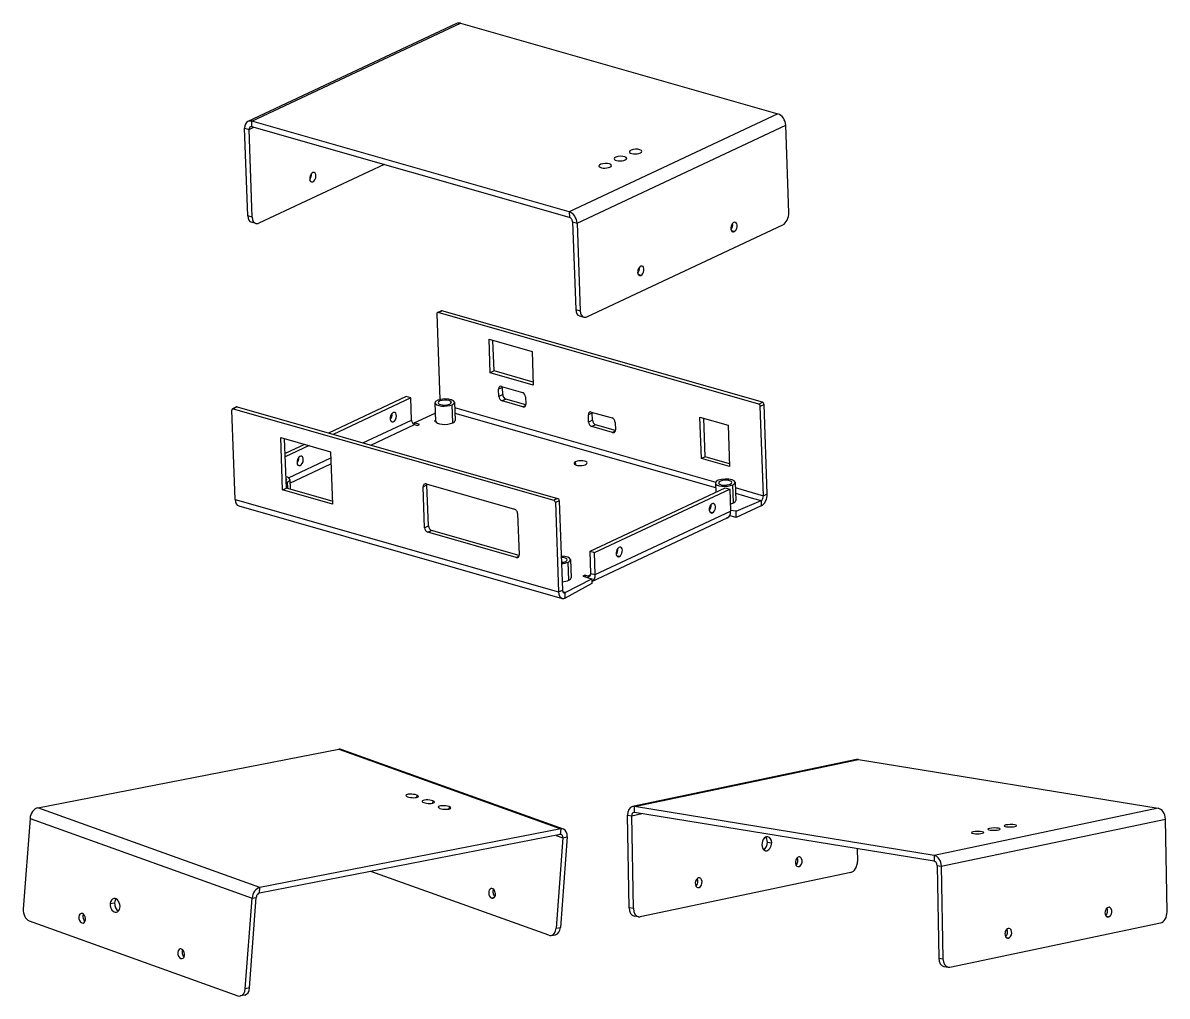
# Model space of a CAD drawing. Header units: millimetres. Extents: x 15 to 627, y 19 to 461.
# Drawn here: x 15 to 307.2, y 212.2 to 460.6 of the extents above; entities that cross this region are included whole.
import ezdxf

# ---------------------------------------------------------------- set-up
doc = ezdxf.new("R2010")
doc.units = ezdxf.units.MM
doc.header["$MEASUREMENT"] = 0
doc.layers.get('0').update_dxf_attribs({"linetype": 'CONTINUOUS'})
for name, color, linetype in [('VIEW', 7, 'CONTINUOUS'), ('VIEW001', 7, 'CONTINUOUS'), ('VIEW013', 7, 'CONTINUOUS'), ('VIEW014', 7, 'CONTINUOUS')]:
    doc.layers.add(name, color=color, linetype=linetype)

msp = doc.modelspace()

# ---------------------------------------------------------------- linework, layer by layer
at = {"linetype": 'ByBlock'}
for p, q in [((114.93, 358.484), (120.293, 360.984)), ((120.365, 358.957), (120.044, 358.929)), ((197.092, 335.927), (195.668, 336.161)), ((197.092, 335.927), (203.478, 338.674)), ((203.527, 337.282), (197.092, 334.368)), ((197.092, 334.368), (195.478, 334.743)), ((197.092, 334.368), (197.092, 335.927)), ((153.428, 315.185), (160.277, 318.696)), ((159.283, 319.371), (159.297, 318.976)), ((160.277, 318.696), (160.234, 317.472)), ((160.234, 317.472), (153.477, 313.794))]:
    msp.add_line(p, q, dxfattribs=at)
for p in [(120.293, 360.984), (194.842, 334.24), (159.297, 318.976), (159.297, 318.976)]:
    msp.add_point(p, dxfattribs=at)
at = {"layer": 'VIEW'}
for p, q in [((125.735, 460.431), (72.451, 435.426)), ((73.431, 435.482), (126.715, 460.488)), ((126.715, 460.488), (207.801, 437.346)), ((73.481, 434.09), (73.431, 435.482)), ((154.518, 412.34), (73.431, 435.482)), ((207.801, 437.346), (154.518, 412.34)), ((72.4, 411.349), (71.608, 433.706)), ((71.608, 433.706), (72.751, 433.38)), ((72.751, 433.38), (73.968, 433.951)), ((73.543, 411.023), (72.751, 433.38)), ((154.567, 410.949), (73.481, 434.09)), ((156.505, 409.477), (209.788, 434.483)), ((210.58, 412.126), (209.788, 434.483)), ((107.209, 424.464), (75.242, 409.462)), ((154.518, 412.34), (154.567, 410.949)), ((73.543, 411.023), (72.4, 411.349)), ((74.474, 409.377), (73.331, 409.704)), ((155.362, 409.804), (156.505, 409.477)), ((155.362, 409.804), (156.154, 387.446)), ((156.505, 409.477), (157.297, 387.12)), ((158.996, 385.56), (209.046, 409.048)), ((196.617, 407.318), (195.929, 407.514)), ((172.82, 396.15), (172.132, 396.346)), ((156.154, 387.446), (157.297, 387.12)), ((157.084, 385.801), (158.227, 385.475))]:
    msp.add_line(p, q, dxfattribs=at)
for centre, major_axis, ratio, start_param, end_param in [((126.797, 458.168), (-1.062, 2.263), 0.699831, 5.73556, 6.2831853), ((73.514, 433.162), (-1.062, 2.263), 0.699831, 0, 1.02318), ((73.514, 433.162), (-1.062, 2.263), 0.699831, 5.73556, 6.2831853), ((207.883, 435.027), (1.062, -2.263), 0.699831, -5.26001, -3.68921), ((73.514, 433.162), (-0.425, 0.905), 0.699831, 0, 1.02318), ((73.514, 433.162), (-0.425, 0.905), 0.699831, 5.73556, 6.2831853), ((167.566, 425.941), (1.599, 0.057), 0.37191, 0, 3.14159), ((171.446, 427.762), (1.599, 0.057), 0.37191, 0, 3.14159), ((171.446, 427.762), (1.599, 0.057), 0.37191, 3.14159, 5.56638), ((171.446, 427.762), (1.599, 0.057), 0.37191, 5.56638, 6.2831853), ((163.686, 424.12), (1.599, 0.057), 0.37191, 0, 3.14159), ((163.686, 424.12), (1.599, 0.057), 0.37191, 3.14159, 5.56638), ((163.686, 424.12), (1.599, 0.057), 0.37191, 5.56638, 6.2831853), ((167.566, 425.941), (1.599, 0.057), 0.37191, 3.14159, 5.56638), ((167.566, 425.941), (1.599, 0.057), 0.37191, 5.56638, 6.2831853), ((89.026, 421.212), (0.343, 1.202), 0.609852, -5.79471, -3.14159), ((87.882, 421.538), (0.343, 1.202), 0.609852, -2.24739, -0.894205), ((89.026, 421.212), (0.343, 1.202), 0.609852, -3.14159, 0), ((89.026, 421.212), (0.343, 1.202), 0.609852, 0, 0.4884753), ((154.6, 410.021), (1.062, -2.263), 0.699831, -5.26001, -3.68921), ((208.963, 411.367), (0.686, 2.404), 0.609852, -2.65312, -1.08232), ((74.017, 412.108), (0.686, 2.404), 0.609852, -4.22392, -3.14159), ((75.16, 411.781), (0.686, 2.404), 0.609852, -4.22392, -3.14159), ((75.16, 411.781), (0.686, 2.404), 0.609852, -3.14159, -2.65312), ((154.6, 410.021), (0.425, -0.905), 0.699831, -5.26001, -3.68921), ((196.575, 408.477), (-0.343, -1.202), 0.609852, 3.14159, 6.2831853), ((195.432, 408.803), (-0.343, -1.202), 0.609852, 0.894205, 2.24739), ((196.575, 408.477), (-0.343, -1.202), 0.609852, 0.488473, 3.14159), ((196.575, 408.477), (-0.343, -1.202), 0.609852, 0, 0.488473), ((172.779, 397.31), (-0.343, -1.202), 0.609852, 3.14159, 6.2831853), ((171.636, 397.636), (-0.343, -1.202), 0.609852, 0.894205, 2.24739), ((172.779, 397.31), (-0.343, -1.202), 0.609852, 0.488473, 3.14159), ((172.779, 397.31), (-0.343, -1.202), 0.609852, 0, 0.488473), ((157.77, 388.205), (0.686, 2.404), 0.609852, -4.22392, -3.14159), ((158.914, 387.879), (0.686, 2.404), 0.609852, -4.22392, -3.14159), ((158.914, 387.879), (0.686, 2.404), 0.609852, -3.14159, -2.65312)]:
    msp.add_ellipse(centre, major_axis=major_axis, ratio=ratio, start_param=start_param, end_param=end_param, dxfattribs=at)
at = {"layer": 'VIEW001'}
for p, q in [((120.673, 386.303), (121.447, 364.451)), ((120.842, 386.647), (121.812, 387.102)), ((121.038, 386.658), (122.008, 387.113)), ((202.886, 363.299), (121.038, 386.658)), ((203.856, 363.754), (122.008, 387.113)), ((134.331, 371.293), (134.029, 379.828)), ((134.029, 379.828), (145.003, 376.696)), ((135.301, 371.749), (135.025, 379.544)), ((145.003, 376.696), (145.305, 368.161)), ((135.301, 371.749), (134.331, 371.293)), ((145.305, 368.161), (134.331, 371.293)), ((145.279, 368.901), (135.301, 371.749)), ((137.449, 367.554), (136.479, 367.099)), ((136.545, 365.243), (136.479, 367.099)), ((137.515, 365.698), (136.545, 365.243)), ((137.208, 367.809), (142.543, 366.286)), ((137.515, 365.698), (137.449, 367.554)), ((69.499, 362.551), (68.529, 362.096)), ((69.694, 362.562), (68.725, 362.107)), ((69.694, 362.562), (151.543, 339.203)), ((112.875, 365.195), (93.057, 355.895)), ((114.018, 364.869), (94.2, 355.568)), ((114.018, 364.869), (112.875, 365.195)), ((114.218, 359.21), (114.018, 364.869)), ((120.2, 363.595), (120.365, 358.957)), ((124.768, 358.502), (124.604, 363.14)), ((125.197, 363.772), (125.362, 359.134)), ((125.246, 362.407), (191.906, 343.383)), ((138.31, 364.553), (137.34, 364.098)), ((142.674, 362.576), (137.34, 364.098)), ((143.394, 363.102), (138.31, 364.553)), ((143.334, 362.885), (142.674, 362.576)), ((143.338, 365.141), (143.403, 363.286)), ((202.886, 363.299), (203.856, 363.754)), ((203.283, 362.726), (204.253, 363.181)), ((204.092, 339.905), (203.283, 362.726)), ((205.062, 340.36), (204.253, 363.181)), ((69.168, 338.931), (68.36, 361.752)), ((68.725, 362.107), (150.573, 338.748)), ((125.296, 360.986), (191.878, 341.984)), ((160.35, 361.018), (159.38, 360.563)), ((159.445, 358.708), (159.38, 360.563)), ((160.109, 361.273), (165.443, 359.751)), ((160.415, 359.163), (160.35, 361.018)), ((188.254, 349.384), (187.879, 359.96)), ((187.879, 359.96), (195.043, 357.915)), ((189.224, 349.839), (188.875, 359.675)), ((101.823, 353.393), (114.218, 359.21)), ((103.835, 352.819), (115.013, 358.065)), ((116.293, 358.09), (114.924, 358.481)), ((114.93, 358.484), (114.944, 358.089)), ((115.013, 358.065), (115.776, 357.847)), ((115.776, 357.847), (116.293, 358.09)), ((160.415, 359.163), (159.445, 358.708)), ((161.21, 358.018), (160.24, 357.562)), ((165.575, 356.04), (160.24, 357.562)), ((166.295, 356.566), (161.21, 358.018)), ((166.238, 358.605), (166.304, 356.75)), ((195.043, 357.915), (195.417, 347.339)), ((81.302, 341.391), (80.829, 354.75)), ((80.829, 354.75), (93.556, 351.117)), ((82.272, 341.846), (81.825, 354.465)), ((166.235, 356.35), (165.575, 356.04)), ((86.916, 353.012), (81.959, 350.686)), ((88.059, 352.686), (81.989, 349.838)), ((93.556, 351.117), (94.029, 337.759)), ((82.84, 344.484), (93.612, 349.539)), ((83.198, 343.134), (93.665, 348.046)), ((156.159, 347.769), (156.13, 348.575)), ((189.224, 349.839), (188.254, 349.384)), ((195.417, 347.339), (188.254, 349.384)), ((195.391, 348.079), (189.224, 349.839)), ((81.302, 341.391), (82.272, 341.846)), ((94.003, 338.498), (82.272, 341.846)), ((82.631, 341.743), (82.572, 343.415)), ((83.165, 344.047), (83.253, 341.566)), ((117.212, 342.208), (118.182, 342.663)), ((117.583, 331.725), (117.212, 342.208)), ((117.941, 342.918), (140.53, 336.472)), ((118.553, 332.18), (118.182, 342.663)), ((159.811, 325.74), (194.342, 341.945)), ((191.836, 343.151), (191.919, 340.808)), ((194.342, 341.945), (195.485, 341.619)), ((196.404, 338.057), (196.24, 342.696)), ((196.833, 343.328), (196.998, 338.689)), ((196.882, 341.963), (204.092, 339.905)), ((69.168, 338.931), (151.779, 315.354)), ((94.029, 337.759), (81.302, 341.391)), ((151.543, 339.203), (150.573, 338.748)), ((160.955, 325.413), (195.485, 341.619)), ((195.485, 341.619), (195.686, 335.96)), ((196.932, 340.542), (201.573, 339.217)), ((201.573, 339.217), (203.478, 338.674)), ((204.092, 339.905), (205.062, 340.36)), ((70.099, 337.285), (152.709, 313.709)), ((151.94, 338.631), (150.97, 338.175)), ((150.97, 338.175), (151.779, 315.354)), ((151.94, 338.631), (152.749, 315.809)), ((203.478, 338.674), (203.527, 337.282)), ((141.325, 335.327), (141.696, 324.844)), ((160.312, 318.035), (194.842, 334.24)), ((161.155, 319.755), (195.686, 335.96)), ((191.098, 335.552), (190.41, 335.748)), ((117.583, 331.725), (118.553, 332.18)), ((118.378, 330.58), (119.348, 331.035)), ((140.967, 324.133), (118.378, 330.58)), ((141.687, 324.66), (119.348, 331.035)), ((140.967, 324.133), (141.626, 324.443)), ((160.012, 320.081), (159.811, 325.74)), ((159.811, 325.74), (160.955, 325.413)), ((161.155, 319.755), (160.955, 325.413)), ((167.302, 324.384), (166.614, 324.58)), ((154.373, 318.332), (154.209, 322.97)), ((154.802, 323.602), (154.966, 318.964)), ((158.521, 319.588), (158.003, 319.345)), ((158.003, 319.345), (160.277, 318.696)), ((159.283, 319.371), (158.521, 319.588)), ((158.521, 319.588), (158.534, 319.194)), ((159.942, 319.68), (159.283, 319.371)), ((160.012, 320.081), (161.155, 319.755)), ((151.779, 315.354), (152.749, 315.809)), ((153.428, 315.185), (152.878, 315.342)), ((153.477, 313.794), (153.428, 315.185))]:
    msp.add_line(p, q, dxfattribs=at)
for centre, major_axis, ratio, start_param, end_param in [((121.054, 386.194), (0.212, -0.453), 0.699831, -3.14159, -2.11842), ((121.054, 386.194), (0.212, -0.453), 0.699831, -3.68921, -3.14159), ((122.024, 386.649), (0.212, -0.453), 0.699831, -3.68921, -3.14159), ((137.241, 366.881), (0.425, -0.905), 0.699831, -3.14159, -2.11842), ((137.307, 365.026), (-0.425, 0.905), 0.699831, 1.02318, 2.59397), ((137.241, 366.881), (0.425, -0.905), 0.699831, -3.68921, -3.14159), ((138.211, 367.336), (0.425, -0.905), 0.699831, -2.32269, -2.11842), ((138.277, 365.481), (-0.425, 0.905), 0.699831, 1.02318, 2.59397), ((142.576, 365.359), (-0.425, 0.905), 0.699831, 4.16477, 5.73556), ((69.711, 362.098), (0.212, -0.453), 0.699831, -3.68921, -3.14159), ((122.699, 363.684), (2.498, 0.089), 0.37191, 0, 3.14159), ((122.699, 363.684), (2.498, 0.089), 0.37191, 3.14159, 5.56638), ((122.699, 363.684), (1.699, 0.06), 0.37191, 0, 3.14159), ((122.699, 363.684), (1.699, 0.06), 0.37191, 3.14159, 5.56638), ((122.699, 363.684), (1.699, 0.06), 0.37191, 5.56638, 6.2831853), ((122.699, 363.684), (2.498, 0.089), 0.37191, 5.56638, 6.2831853), ((142.641, 363.503), (-0.425, 0.905), 0.699831, 2.59397, 3.14159), ((142.641, 363.503), (-0.425, 0.905), 0.699831, 3.14159, 4.16477), ((202.902, 362.835), (-0.212, 0.453), 0.699831, 4.16477, 5.73556), ((203.872, 363.29), (-0.212, 0.453), 0.699831, 4.16477, 5.73556), ((68.741, 361.643), (0.212, -0.453), 0.699831, -3.14159, -2.11842), ((68.741, 361.643), (0.212, -0.453), 0.699831, -3.68921, -3.14159), ((109.59, 359.961), (-0.343, -1.202), 0.609852, 3.63007, 6.2831853), ((108.447, 360.288), (0.343, 1.202), 0.609852, -2.24739, -0.894205), ((109.59, 359.961), (-0.343, -1.202), 0.609852, 0, 3.14159), ((109.59, 359.961), (-0.343, -1.202), 0.609852, 3.14159, 3.63007), ((160.142, 360.345), (0.425, -0.905), 0.699831, -3.14159, -2.11842), ((160.142, 360.345), (0.425, -0.905), 0.699831, -3.68921, -3.14159), ((161.112, 360.801), (0.425, -0.905), 0.699831, -2.32269, -2.11842), ((165.476, 358.823), (-0.425, 0.905), 0.699831, 4.16477, 5.73556), ((114.981, 358.992), (0.425, -0.905), 0.699831, -2.11842, -0.547621), ((122.863, 359.045), (2.498, 0.089), 0.37191, 3.14159, 5.56638), ((122.863, 359.045), (2.498, 0.089), 0.37191, 5.56638, 6.2831853), ((160.207, 358.49), (-0.425, 0.905), 0.699831, 1.02318, 2.59397), ((161.177, 358.945), (-0.425, 0.905), 0.699831, 1.02318, 2.59397), ((165.542, 356.968), (-0.425, 0.905), 0.699831, 3.14159, 4.16477), ((165.542, 356.968), (-0.425, 0.905), 0.699831, 2.59397, 3.14159), ((85.794, 348.794), (-0.343, -1.202), 0.609852, 3.63007, 6.2831853), ((84.65, 349.12), (0.343, 1.202), 0.609852, -2.24739, -0.894205), ((85.794, 348.794), (-0.343, -1.202), 0.609852, 0, 3.14159), ((85.794, 348.794), (-0.343, -1.202), 0.609852, 3.14159, 3.63007), ((157.388, 348.216), (-1.649, -0.058), 0.37191, -0.716804, 0), ((157.388, 348.216), (-1.649, -0.058), 0.37191, 0, 3.1415953), ((157.388, 348.216), (-1.649, -0.058), 0.37191, -3.14159, -0.716804), ((80.667, 343.958), (2.498, 0.089), 0.37191, 0, 0.912533), ((80.667, 343.958), (1.699, 0.06), 0.37191, 0, 0.451891), ((80.667, 343.958), (1.699, 0.06), 0.37191, 5.83129, 6.2831853), ((80.667, 343.958), (2.498, 0.089), 0.37191, 5.37065, 5.56638), ((80.667, 343.958), (2.498, 0.089), 0.37191, 5.56638, 6.2831853), ((117.974, 341.991), (0.425, -0.905), 0.699831, -3.14159, -2.11842), ((117.974, 341.991), (0.425, -0.905), 0.699831, -3.68921, -3.14159), ((118.944, 342.446), (0.425, -0.905), 0.699831, -2.32269, -2.11842), ((194.335, 343.239), (2.498, 0.089), 0.37191, 0, 3.14159), ((194.335, 343.239), (2.498, 0.089), 0.37191, 3.14159, 5.56638), ((194.335, 343.239), (1.699, 0.06), 0.37191, 0, 3.14159), ((194.335, 343.239), (1.699, 0.06), 0.37191, 3.14159, 5.56638), ((194.335, 343.239), (1.699, 0.06), 0.37191, 5.56638, 6.2831853), ((194.335, 343.239), (2.498, 0.089), 0.37191, 5.56638, 6.2831853), ((70.785, 339.689), (0.686, 2.404), 0.609852, -4.22392, -3.14159), ((151.559, 338.739), (-0.212, 0.453), 0.699831, 4.16477, 5.73556), ((203.445, 339.601), (-0.274, -0.962), 0.609852, 0.488473, 2.05927), ((203.445, 339.601), (-0.686, -2.404), 0.609852, 0.488473, 2.05927), ((140.562, 335.544), (0.425, -0.905), 0.699831, -5.26001, -3.68921), ((150.589, 338.284), (-0.212, 0.453), 0.699831, 4.16477, 5.73556), ((191.057, 336.711), (-0.343, -1.202), 0.609852, 3.14159, 6.2831853), ((189.914, 337.038), (0.343, 1.202), 0.609852, -2.24739, -0.894205), ((191.057, 336.711), (-0.343, -1.202), 0.609852, 0.488473, 3.14159), ((194.499, 338.601), (2.498, 0.089), 0.37191, 5.16447, 5.56638), ((194.499, 338.601), (2.498, 0.089), 0.37191, 5.56638, 6.2831853), ((191.057, 336.711), (-0.343, -1.202), 0.609852, 0, 0.488473), ((193.78, 336.504), (-1.062, 2.263), 0.699831, 3.14159, 4.16477), ((118.346, 331.508), (-0.425, 0.905), 0.699831, 1.02318, 2.59397), ((119.316, 331.963), (-0.425, 0.905), 0.699831, 1.02318, 2.59397), ((140.934, 325.061), (0.425, -0.905), 0.699831, 0, 1.0231753), ((152.303, 323.514), (2.498, 0.089), 0.37191, 0, 1.50181), ((167.261, 325.544), (-0.343, -1.202), 0.609852, 3.14159, 6.2831853), ((166.118, 325.87), (0.343, 1.202), 0.609852, -2.24739, -0.894205), ((167.261, 325.544), (-0.343, -1.202), 0.609852, 0, 0.488473), ((167.261, 325.544), (-0.343, -1.202), 0.609852, 0.488473, 3.14159), ((140.934, 325.061), (0.425, -0.905), 0.699831, -0.547621, 0), ((152.303, 323.514), (1.699, 0.06), 0.37191, 0, 1.46926), ((152.303, 323.514), (1.699, 0.06), 0.37191, 4.81393, 5.56638), ((152.303, 323.514), (2.498, 0.089), 0.37191, 4.78137, 5.56638), ((152.303, 323.514), (1.699, 0.06), 0.37191, 5.56638, 6.2831853), ((152.303, 323.514), (2.498, 0.089), 0.37191, 5.56638, 6.2831853), ((152.468, 318.876), (2.498, 0.089), 0.37191, 5.56638, 6.2831853), ((159.25, 320.298), (-0.425, 0.905), 0.699831, 2.59397, 3.14159), ((159.25, 320.298), (-0.425, 0.905), 0.699831, 3.14159, 4.16477), ((159.25, 320.298), (-1.062, 2.263), 0.699831, 3.14159, 4.16477), ((152.468, 318.876), (2.498, 0.089), 0.37191, 4.78137, 5.56638), ((153.395, 316.113), (0.274, 0.962), 0.609852, -4.22392, -3.14159), ((153.395, 316.113), (0.686, 2.404), 0.609852, -4.22392, -3.14159), ((153.395, 316.113), (0.686, 2.404), 0.609852, -3.14159, -2.65312), ((153.395, 316.113), (0.274, 0.962), 0.609852, -3.14159, -2.65312)]:
    msp.add_ellipse(centre, major_axis=major_axis, ratio=ratio, start_param=start_param, end_param=end_param, dxfattribs=at)
at = {"layer": 'VIEW013'}
for p, q in [((18.802, 260.264), (95.635, 275.202)), ((95.635, 275.202), (152.333, 254.86)), ((152.998, 254.816), (96.301, 275.158)), ((115.545, 263.505), (115.499, 262.887)), ((75.5, 239.922), (18.802, 260.264)), ((119.674, 262.023), (119.628, 261.405)), ((123.802, 260.542), (123.756, 259.924)), ((16.818, 257.516), (15.097, 234.409)), ((16.818, 257.516), (73.516, 237.174)), ((152.333, 254.86), (75.5, 239.922)), ((152.333, 254.86), (152.226, 253.422)), ((152.226, 253.422), (75.393, 238.484)), ((152.876, 252.603), (151.155, 229.496)), ((151.168, 253.216), (152.876, 252.603)), ((153.959, 252.814), (152.238, 229.706)), ((152.876, 252.603), (153.959, 252.814)), ((149.256, 227.716), (103.832, 244.013)), ((75.393, 238.484), (75.5, 239.922)), ((71.795, 214.067), (73.516, 237.174)), ((72.878, 214.277), (74.6, 237.385)), ((73.516, 237.174), (74.6, 237.385)), ((135.325, 237.34), (134.704, 237.219)), ((37.313, 235.791), (38.396, 236.001)), ((16.638, 231.395), (69.896, 212.287)), ((151.155, 229.496), (152.238, 229.706)), ((149.912, 227.659), (150.995, 227.869)), ((72.878, 214.277), (71.795, 214.067)), ((71.635, 212.44), (70.552, 212.23))]:
    msp.add_line(p, q, dxfattribs=at)
for centre, major_axis, ratio, start_param, end_param in [((95.456, 272.805), (0.844, 2.353), 0.682349, 0, 0.3854753), ((114.39, 263.28), (1.596, -0.119), 0.274868, 3.14159, 6.2831853), ((114.39, 263.28), (1.596, -0.119), 0.274868, 0.781746, 3.14159), ((114.39, 263.28), (1.596, -0.119), 0.274868, 0, 0.781746), ((18.623, 257.867), (-0.844, -2.353), 0.682349, 3.52707, 5.09787), ((118.518, 261.799), (1.596, -0.119), 0.274868, 3.14159, 6.2831853), ((118.518, 261.799), (1.596, -0.119), 0.274868, 0.781746, 3.14159), ((118.518, 261.799), (1.596, -0.119), 0.274868, 0, 0.781746), ((122.647, 260.317), (1.596, -0.119), 0.274868, 3.14159, 6.2831853), ((122.647, 260.317), (1.596, -0.119), 0.274868, 0.781746, 3.14159), ((122.647, 260.317), (1.596, -0.119), 0.274868, 0, 0.781746), ((152.154, 252.463), (0.844, 2.353), 0.682349, 0, 0.3854753), ((152.154, 252.463), (0.844, 2.353), 0.682349, -1.18532, 0), ((152.154, 252.463), (0.338, 0.941), 0.682349, 0, 0.3854753), ((152.154, 252.463), (0.338, 0.941), 0.682349, -1.18532, 0), ((75.322, 237.525), (-0.844, -2.353), 0.682349, 3.52707, 5.09787), ((134.793, 238.418), (0.239, -1.227), 0.677383, -3.14159, -0.38294), ((134.793, 238.418), (0.239, -1.227), 0.677383, 0, 3.1415953), ((38.551, 235.346), (0.344, -1.767), 0.677383, -3.14159, -1.95374), ((38.551, 235.346), (0.344, -1.767), 0.677383, 0, 3.1415953), ((39.634, 235.557), (0.344, -1.767), 0.677383, -2.67203, -1.95374), ((75.322, 237.525), (-0.338, -0.941), 0.682349, 3.52707, 5.09787), ((134.793, 238.418), (0.239, -1.227), 0.677383, -0.38294, 0), ((135.877, 238.628), (0.239, -1.227), 0.677383, -2.43191, -0.709684), ((16.817, 233.792), (-0.477, 2.454), 0.677383, 1.18786, 2.75865), ((38.551, 235.346), (0.344, -1.767), 0.677383, -1.95374, 0), ((39.634, 235.557), (0.344, -1.767), 0.677383, -1.95374, -0.469562), ((30.112, 232.073), (-0.239, 1.227), 0.677383, 0, 3.14159), ((30.112, 232.073), (-0.239, 1.227), 0.677383, 5.90024, 6.2831853), ((30.112, 232.073), (-0.239, 1.227), 0.677383, 3.14159, 5.90024), ((31.195, 232.284), (-0.239, 1.227), 0.677383, 0.709684, 2.43191), ((149.435, 230.113), (-0.477, 2.454), 0.677383, 3.14159, 4.32945), ((150.518, 230.323), (-0.477, 2.454), 0.677383, 3.14159, 4.32945), ((149.435, 230.113), (-0.477, 2.454), 0.677383, 2.75865, 3.14159), ((55.434, 222.989), (-0.239, 1.227), 0.677383, 0, 3.14159), ((55.434, 222.989), (-0.239, 1.227), 0.677383, 5.90024, 6.2831853), ((55.434, 222.989), (-0.239, 1.227), 0.677383, 3.14159, 5.90024), ((56.517, 223.199), (-0.239, 1.227), 0.677383, 0.709684, 2.43191), ((70.075, 214.684), (-0.477, 2.454), 0.677383, 3.14159, 4.32945), ((71.158, 214.894), (-0.477, 2.454), 0.677383, 3.14159, 4.32945), ((70.075, 214.684), (-0.477, 2.454), 0.677383, 2.75865, 3.14159)]:
    msp.add_ellipse(centre, major_axis=major_axis, ratio=ratio, start_param=start_param, end_param=end_param, dxfattribs=at)
at = {"layer": 'VIEW014'}
for p, q in [((227.873, 272.582), (170.654, 260.548)), ((171.125, 260.557), (228.343, 272.592)), ((228.343, 272.592), (304.886, 260.131)), ((171.151, 259.084), (171.125, 260.557)), ((247.668, 248.097), (171.125, 260.557)), ((304.886, 260.131), (247.668, 248.097)), ((169.791, 234.72), (169.37, 258.394)), ((169.37, 258.394), (170.449, 258.219)), ((170.449, 258.219), (173.074, 258.771)), ((170.871, 234.545), (170.449, 258.219)), ((247.694, 246.624), (171.151, 259.084)), ((249.51, 245.348), (306.728, 257.383)), ((307.149, 233.709), (306.728, 257.383)), ((205.109, 251.516), (206.188, 251.34)), ((228.031, 249.825), (228.089, 246.579)), ((247.668, 248.097), (247.694, 246.624)), ((248.431, 245.524), (249.51, 245.348)), ((248.431, 245.524), (248.852, 221.85)), ((226.397, 243.758), (172.65, 232.454)), ((249.51, 245.348), (249.931, 221.674)), ((170.871, 234.545), (169.791, 234.72)), ((172.205, 232.442), (171.126, 232.618)), ((251.711, 219.584), (305.457, 230.888)), ((292.187, 232.386), (291.755, 232.456)), ((266.634, 227.012), (266.202, 227.082)), ((248.852, 221.85), (249.931, 221.674)), ((250.186, 219.748), (251.266, 219.572))]:
    msp.add_line(p, q, dxfattribs=at)
for centre, major_axis, ratio, start_param, end_param in [((228.387, 270.136), (-0.515, 2.446), 0.704619, 6.0174, 6.2831853), ((171.169, 258.102), (-0.515, 2.446), 0.704619, 0, 1.30501), ((171.169, 258.102), (-0.515, 2.446), 0.704619, 6.0174, 6.2831853), ((304.93, 257.676), (0.515, -2.446), 0.704619, -4.97817, -3.40738), ((171.169, 258.102), (-0.206, 0.979), 0.704619, 0, 1.30501), ((171.169, 258.102), (-0.206, 0.979), 0.704619, 6.0174, 6.2831853), ((258.801, 253.928), (1.6, 0.028), 0.186384, 0, 3.14159), ((262.967, 254.804), (1.6, 0.028), 0.186384, 0, 3.14159), ((262.967, 254.804), (1.6, 0.028), 0.186384, 3.14159, 5.51215), ((262.967, 254.804), (1.6, 0.028), 0.186384, 5.51215, 6.2831853), ((267.133, 255.68), (1.6, 0.028), 0.186384, 0, 3.14159), ((267.133, 255.68), (1.6, 0.028), 0.186384, 3.14159, 5.51215), ((267.133, 255.68), (1.6, 0.028), 0.186384, 5.51215, 6.2831853), ((204.939, 251.077), (-0.289, -1.777), 0.68467, 3.14159, 6.2831853), ((203.859, 251.253), (-0.289, -1.777), 0.68467, 0.459562, 1.82939), ((204.939, 251.077), (-0.289, -1.777), 0.68467, 0, 1.82939), ((203.859, 251.253), (-0.289, -1.777), 0.68467, 1.82939, 2.68203), ((204.939, 251.077), (-0.289, -1.777), 0.68467, 1.82939, 3.14159), ((258.801, 253.928), (1.6, 0.028), 0.186384, 3.14159, 5.51215), ((258.801, 253.928), (1.6, 0.028), 0.186384, 5.51215, 6.2831853), ((213.105, 246.484), (0.201, 1.234), 0.68467, -6.02459, -3.14159), ((212.026, 246.66), (0.201, 1.234), 0.68467, -2.44876, -0.692833), ((213.105, 246.484), (0.201, 1.234), 0.68467, -3.14159, 0), ((213.105, 246.484), (0.201, 1.234), 0.68467, 0, 0.2585953), ((226.353, 246.214), (0.402, 2.468), 0.68467, -2.883, -1.3122), ((247.712, 245.641), (0.515, -2.446), 0.704619, -4.97817, -3.40738), ((247.712, 245.641), (0.206, -0.979), 0.704619, -4.97817, -3.40738), ((187.551, 241.11), (0.201, 1.234), 0.68467, -6.02459, -3.14159), ((186.472, 241.285), (0.201, 1.234), 0.68467, -2.44876, -0.692833), ((187.551, 241.11), (0.201, 1.234), 0.68467, -3.14159, 0), ((187.551, 241.11), (0.201, 1.234), 0.68467, 0, 0.2585953), ((171.527, 235.086), (0.402, 2.468), 0.68467, -4.45379, -3.14159), ((172.607, 234.91), (0.402, 2.468), 0.68467, -4.45379, -3.14159), ((292.166, 233.614), (-0.201, -1.234), 0.68467, 3.14159, 6.2831853), ((291.087, 233.79), (-0.201, -1.234), 0.68467, 0.692833, 2.44876), ((292.166, 233.614), (-0.201, -1.234), 0.68467, 0.258594, 3.14159), ((172.607, 234.91), (0.402, 2.468), 0.68467, -3.14159, -2.883), ((292.166, 233.614), (-0.201, -1.234), 0.68467, 0, 0.258594), ((305.413, 233.344), (0.402, 2.468), 0.68467, -2.883, -1.3122), ((266.612, 228.239), (-0.201, -1.234), 0.68467, 3.14159, 6.2831853), ((265.533, 228.415), (-0.201, -1.234), 0.68467, 0.692833, 2.44876), ((266.612, 228.239), (-0.201, -1.234), 0.68467, 0.258594, 3.14159), ((266.612, 228.239), (-0.201, -1.234), 0.68467, 0, 0.258594), ((250.588, 222.215), (0.402, 2.468), 0.68467, -4.45379, -3.14159), ((251.667, 222.04), (0.402, 2.468), 0.68467, -4.45379, -3.14159), ((251.667, 222.04), (0.402, 2.468), 0.68467, -3.14159, -2.883)]:
    msp.add_ellipse(centre, major_axis=major_axis, ratio=ratio, start_param=start_param, end_param=end_param, dxfattribs=at)

doc.saveas('drawing.dxf')
